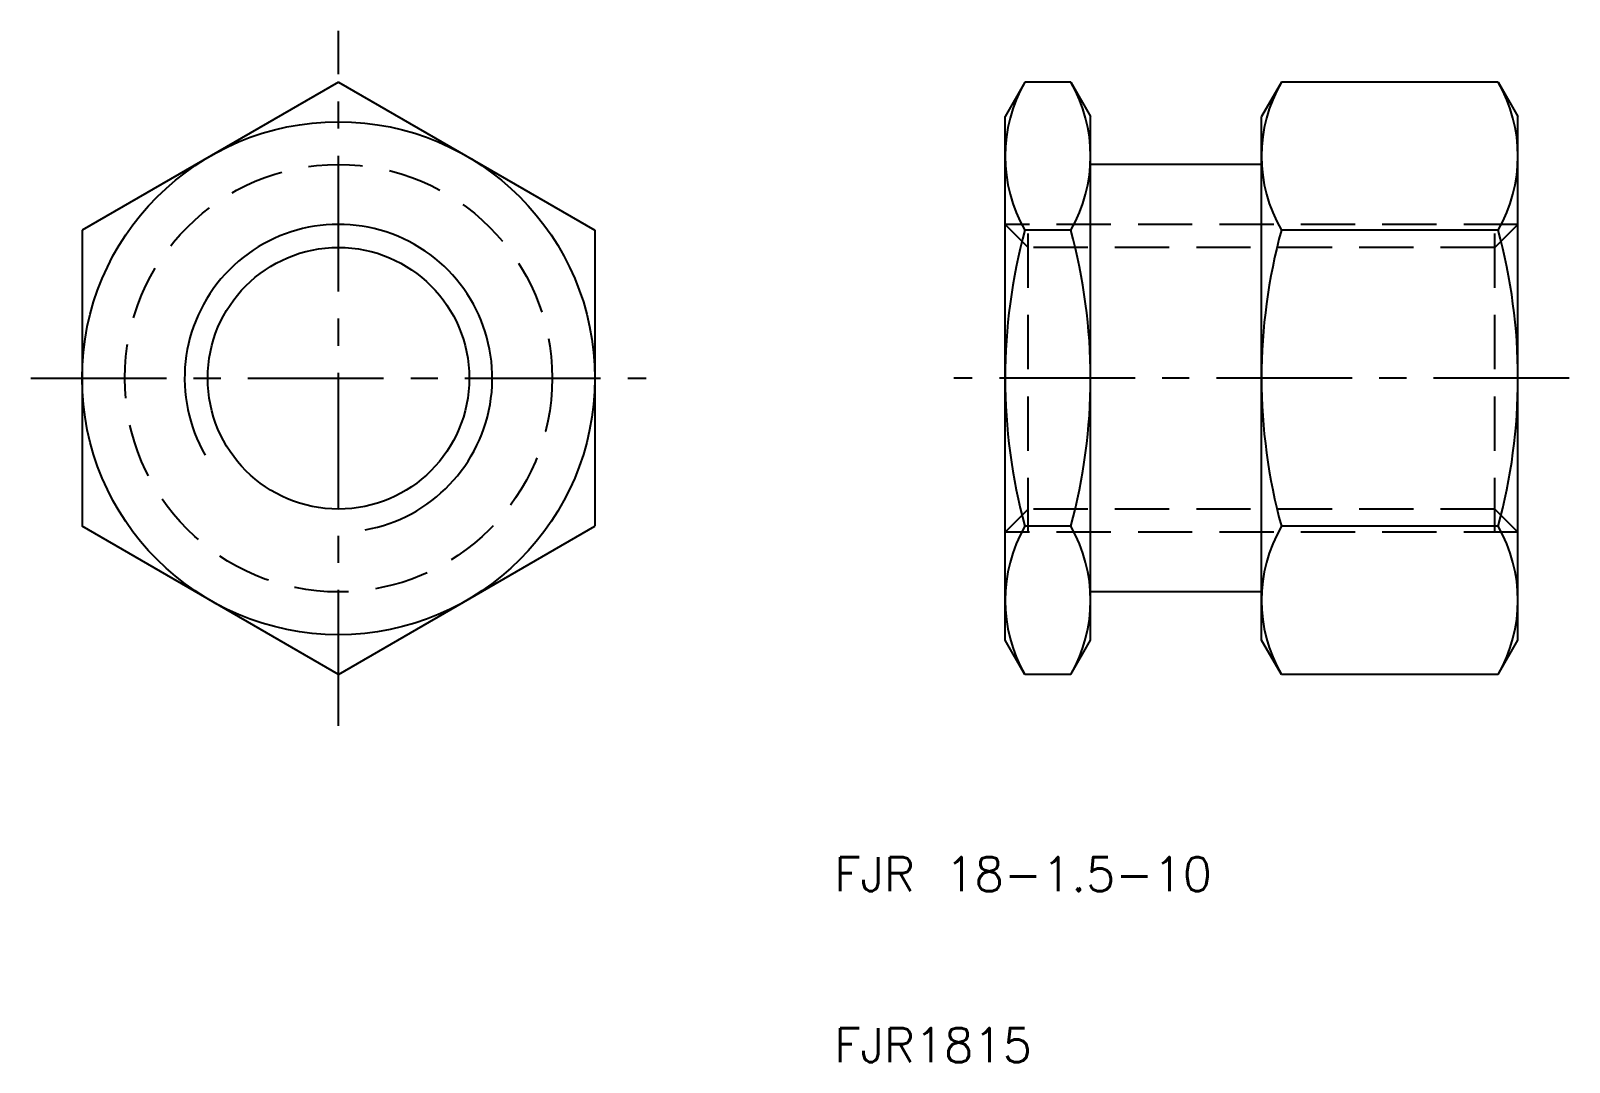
# Model space of a CAD drawing. Extents: x -37 to 53, y 10 to 70.3.
import ezdxf

# ---------------------------------------------------------------- set-up
doc = ezdxf.new("R2010")
doc.units = 0
doc.header["$LTSCALE"] = 0.25
doc.linetypes.add('CENTER', pattern=[50.8, 31.75, -6.35, 6.35, -6.35])
doc.linetypes.add('DASHED', pattern=[19.05, 12.7, -6.35])
doc.layers.get('0').update_dxf_attribs({"linetype": 'CONTINUOUS'})
doc.layers.add('CENTER', color=1, linetype='CENTER')
doc.styles.get("Standard").update_dxf_attribs({"font": 'txt.shx', "bigfont": 'extfont.shx'})

msp = doc.modelspace()

# ---------------------------------------------------------------- linework, layer by layer
for p, q in [((-19, 67.321), (-34, 58.66)), ((-19, 67.321), (-4, 58.66)), ((21.16, 67.321), (20, 65.311)), ((23.84, 67.321), (21.16, 67.321)), ((23.84, 67.321), (25, 65.311)), ((36.16, 67.321), (35, 65.311)), ((48.84, 67.321), (36.16, 67.321)), ((48.84, 67.321), (50, 65.311)), ((20, 34.689), (20, 65.311)), ((25, 62.5), (25, 65.311)), ((35, 62.5), (35, 65.311)), ((50, 34.689), (50, 65.311)), ((25, 37.5), (25, 62.5)), ((35, 62.5), (25, 62.5)), ((35, 37.5), (35, 62.5)), ((-34, 58.66), (-34, 41.34)), ((-4, 58.66), (-4, 41.34)), ((23.84, 58.66), (21.16, 58.66)), ((48.84, 58.66), (36.16, 58.66)), ((-19, 32.679), (-34, 41.34)), ((-19, 32.679), (-4, 41.34)), ((23.84, 41.34), (21.16, 41.34)), ((48.84, 41.34), (36.16, 41.34)), ((35, 37.5), (25, 37.5)), ((25, 34.689), (25, 37.5)), ((35, 34.689), (35, 37.5)), ((21.16, 32.679), (20, 34.689)), ((23.84, 32.679), (25, 34.689)), ((36.16, 32.679), (35, 34.689)), ((48.84, 32.679), (50, 34.689)), ((23.84, 32.679), (21.16, 32.679)), ((48.84, 32.679), (36.16, 32.679))]:
    msp.add_line(p, q)
at = {"color": 3, "linetype": 'DASHED'}
for p, q in [((50, 59), (20, 59)), ((20, 59), (21.35, 57.65)), ((21.35, 41), (21.35, 59)), ((50, 59), (48.65, 57.65)), ((48.65, 41), (48.65, 59)), ((48.65, 57.65), (21.35, 57.65)), ((20, 41), (21.35, 42.35)), ((48.65, 42.35), (21.35, 42.35)), ((50, 41), (48.65, 42.35)), ((50, 41), (20, 41))]:
    msp.add_line(p, q, dxfattribs=at)
for radius in [15, 7.65]:
    msp.add_circle((-19, 50), radius)
msp.add_circle((-19, 50), 12.5, dxfattribs=at)
for centre, radius, start, end in [((28.66, 62.99), 8.66, 150, 210), ((16.34, 62.99), 8.66, 330, 30), ((43.66, 62.99), 8.66, 150, 210), ((41.34, 62.99), 8.66, 330, 30), ((52.901, 50), 32.901, 164.73852, 195.26148), ((-7.901, 50), 32.901, 344.73852, 15.26148), ((67.901, 50), 32.901, 164.73852, 195.26148), ((17.099, 50), 32.901, 344.73852, 15.26148), ((28.66, 37.01), 8.66, 150, 210), ((16.34, 37.01), 8.66, 330, 30), ((43.66, 37.01), 8.66, 150, 210), ((41.34, 37.01), 8.66, 330, 30)]:
    msp.add_arc(centre, radius, start, end)
at = {"color": 3}
msp.add_arc((-19, 50), 9, 280, 210, dxfattribs=at)
at = {"layer": 'CENTER', "color": 1, "linetype": 'CENTER'}
for p, q in [((-19, 29.679), (-19, 70.321)), ((-37, 50), (-1, 50)), ((53, 50), (17, 50))]:
    msp.add_line(p, q, dxfattribs=at)

# ---------------------------------------------------------------- texts
for s, p in [('FJR 18-1.5-10', (10, 20)), ('FJR1815', (10, 10))]:
    msp.add_text(s, height=2).set_placement(p)

doc.saveas('drawing.dxf')
